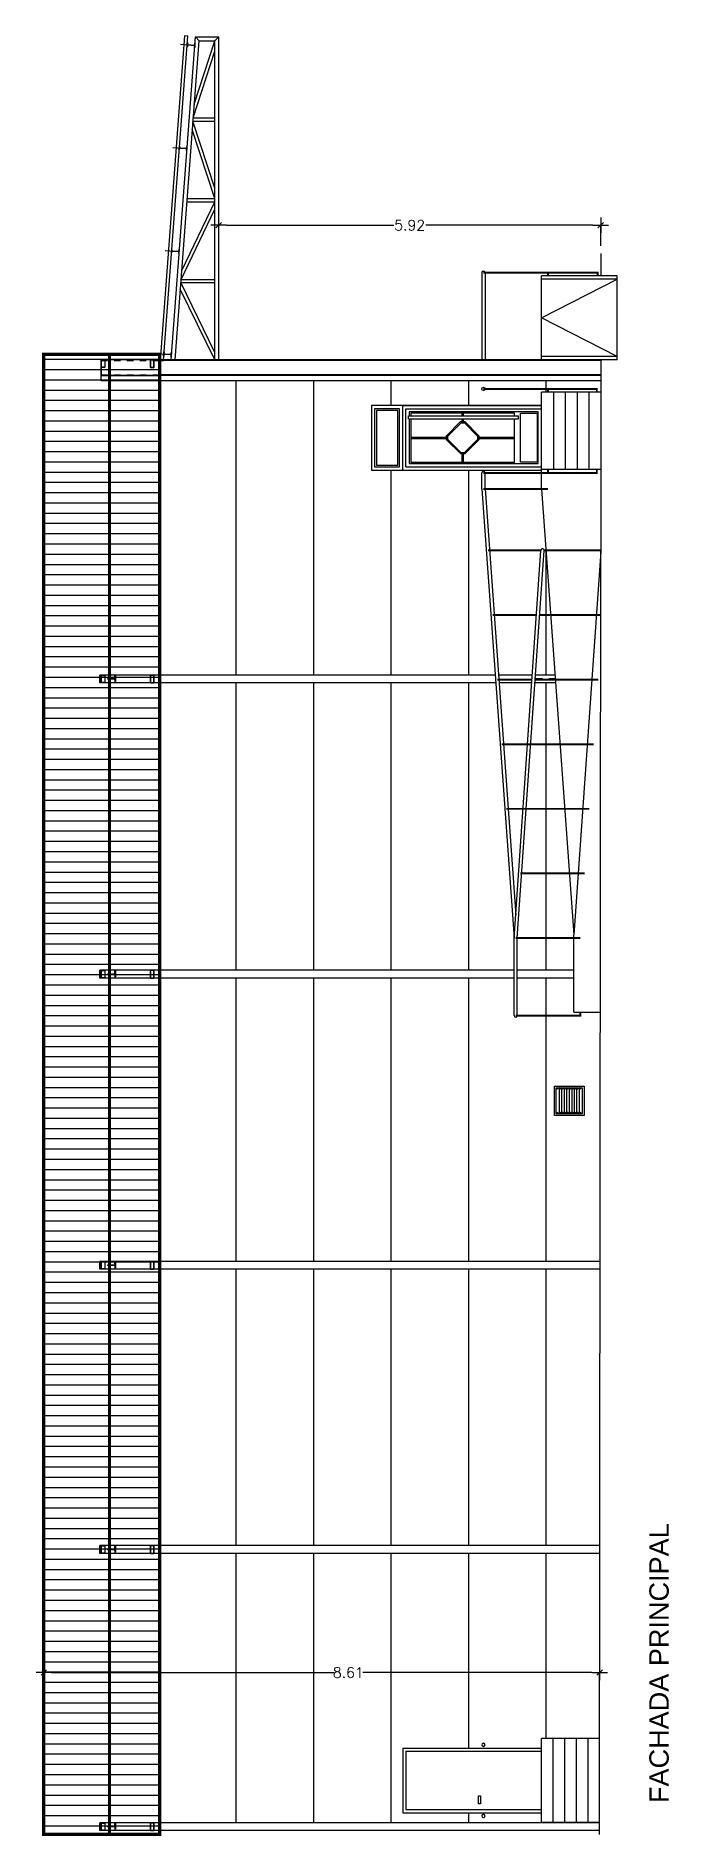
# Model space of a CAD drawing. Header units: metres. Extents: x 210 to 643, y -622 to 114.
# Drawn here: x 633.35 to 643.15, y -97.31 to -69.45 of the extents above.
import ezdxf

# ---------------------------------------------------------------- set-up
doc = ezdxf.new("R2010")
doc.units = ezdxf.units.M
doc.linetypes.add('2010.10.30 PLANO BASE$0$HIDDEN', pattern=[0.375, 0.25, -0.125])
doc.linetypes.add('RAYITAS', pattern=[0.375, 0.25, -0.125])
for name, color, linetype in [('00.04 SECCIONES', 7, 'Continuous'), ('00.04 SECCIONES ACOTADO', 7, 'Continuous'), ('COTAS', 3, 'Continuous')]:
    doc.layers.add(name, color=color, linetype=linetype)
doc.styles.add('E-100', font='romans.shx', dxfattribs={"height": 0.16})
doc.styles.get("Standard").update_dxf_attribs({"font": 'arial.ttf'})
doc.dimstyles.new('E-100', dxfattribs={"dimtxt": 0.16, "dimasz": 0.12, "dimexe": 0, "dimexo": 0.12, "dimgap": 0.0035, "dimtad": 0, "dimzin": 0, "dimdsep": 46, "dimtxsty": 'E-100', "dimblk1": 'COTA', "dimblk2": 'COTA', "dimsah": 1, "dimcen": 1, "dimclre": 9, "dimadec": 0, "dimazin": 0, "dimtfac": 1, "dimtmove": 1, "dimatfit": 2, "dimfxl": 1, "dimtolj": 1, "dimarcsym": 0})
pattern_1 = [(0, (38.49441, 2e-13), (6e-17, 0.15875), [])]

# ---------------------------------------------------------------- blocks, each defined once
blk = doc.blocks.new('0ipe0240dis')
at = {"linetype": '2010.10.30 PLANO BASE$0$HIDDEN', "ltscale": 0.1}
for p, q in [((-0.12, 0.06), (-0.1102, 0.06)), ((-0.12, -0.06), (-0.12, 0.06)), ((-0.1102, 0.06), (-0.1102, 0.0151)), ((0.0982, 0.0031), (-0.0982, 0.0031)), ((0, -0.0031), (0, 0.0031)), ((0.1102, 0.06), (0.12, 0.06)), ((0.1102, 0.0151), (0.1102, 0.06)), ((0.12, 0.06), (0.12, -0.06)), ((-0.1102, -0.06), (-0.12, -0.06)), ((-0.1102, -0.06), (-0.1102, -0.0151)), ((0.0982, -0.0031), (-0.0982, -0.0031)), ((0.1102, -0.0151), (0.1102, -0.06)), ((0.12, -0.06), (0.1102, -0.06))]:
    blk.add_line(p, q, dxfattribs=at)
for centre, start, end in [((-0.0982, 0.0151), 180, 270), ((0.0982, 0.0151), 270, 0), ((-0.0982, -0.0151), 90, 180), ((0.0982, -0.0151), 0, 90)]:
    blk.add_arc(centre, 0.012, start, end, dxfattribs=at)
blk = doc.blocks.new('0ipe0120')
for p, q in [((-0.032, 0.06), (-0.032, 0.0537)), ((-0.032, 0.06), (0.032, 0.06)), ((-0.032, 0.0537), (-0.0092, 0.0537)), ((-0.0022, 0.0467), (-0.0022, -0.0467)), ((-0.0022, 0), (0.0022, 0)), ((0.0022, 0.0467), (0.0022, -0.0467)), ((0.0092, 0.0537), (0.032, 0.0537)), ((0.032, 0.06), (0.032, 0.0537)), ((-0.032, -0.0537), (-0.032, -0.06)), ((-0.032, -0.0537), (-0.0092, -0.0537)), ((-0.032, -0.06), (0.032, -0.06)), ((0.0092, -0.0537), (0.032, -0.0537)), ((0.032, -0.0537), (0.032, -0.06))]:
    blk.add_line(p, q)
for centre, start, end in [((-0.0092, 0.0467), 0, 90), ((0.0092, 0.0467), 90, 180), ((-0.0092, -0.0467), 270, 360), ((0.0092, -0.0467), 180, 270)]:
    blk.add_arc(centre, 0.007, start, end)
blk = doc.blocks.new('COTA')
for p, q in [((-1, 0), (1, 0)), ((0, 1), (0, -1))]:
    blk.add_line(p, q)
at = {"layer": 'COTAS', "color": 5}
blk.add_line((-0.35, -0.35), (0.35, 0.35), dxfattribs=at)
blk = doc.blocks.new('*D52')
at = {"layer": '00.04 SECCIONES ACOTADO', "color": 9, "lineweight": -2, "transparency": 16777216}
for p, q in [((636.18, -72.696), (636.18, -72.379)), ((642.096, -72.698), (642.096, -72.379))]:
    blk.add_line(p, q, dxfattribs=at)
at = {"layer": '00.04 SECCIONES ACOTADO', "color": 0, "lineweight": -2, "transparency": 16777216}
for p, q in [((636.3, -72.379), (638.891, -72.379)), ((641.976, -72.379), (639.386, -72.379))]:
    blk.add_line(p, q, dxfattribs=at)
at = {"layer": 'DEFPOINTS', "color": 0, "transparency": 16777216}
for p in [(642.096, -72.379), (636.18, -72.816), (642.096, -72.818)]:
    blk.add_point(p, dxfattribs=at)
at = {"layer": '00.04 SECCIONES ACOTADO', "color": 0, "lineweight": -2, "transparency": 16777216, "xscale": 0.12, "yscale": 0.12, "zscale": 0.12, "rotation": 180}
blk.add_blockref('COTA', (636.18, -72.379), dxfattribs=at)
at = {"layer": '00.04 SECCIONES ACOTADO', "color": 0, "lineweight": -2, "transparency": 16777216, "xscale": 0.12, "yscale": 0.12, "zscale": 0.12}
blk.add_blockref('COTA', (642.096, -72.379), dxfattribs=at)
at = {"layer": '00.04 SECCIONES ACOTADO', "color": 0, "transparency": 16777216, "insert": (639.138, -72.379), "char_height": 0.16, "attachment_point": 5, "style": 'E-100'}
blk.add_mtext('\\A1;5.92', dxfattribs=at)
blk = doc.blocks.new('*D53')
at = {"layer": '00.04 SECCIONES ACOTADO', "color": 9, "lineweight": -2, "transparency": 16777216}
for p, q in [((633.471, -97.168), (633.471, -94.783)), ((642.08, -97.175), (642.08, -94.783))]:
    blk.add_line(p, q, dxfattribs=at)
at = {"layer": '00.04 SECCIONES ACOTADO', "color": 0, "lineweight": -2, "transparency": 16777216}
for p, q in [((633.591, -94.783), (637.963, -94.783)), ((641.96, -94.783), (638.412, -94.783))]:
    blk.add_line(p, q, dxfattribs=at)
at = {"layer": 'DEFPOINTS', "color": 0, "transparency": 16777216}
for p in [(642.08, -94.783), (633.471, -97.288), (642.08, -97.295)]:
    blk.add_point(p, dxfattribs=at)
at = {"layer": '00.04 SECCIONES ACOTADO', "color": 0, "lineweight": -2, "transparency": 16777216, "xscale": 0.12, "yscale": 0.12, "zscale": 0.12, "rotation": 180}
blk.add_blockref('COTA', (633.471, -94.783), dxfattribs=at)
at = {"layer": '00.04 SECCIONES ACOTADO', "color": 0, "lineweight": -2, "transparency": 16777216, "xscale": 0.12, "yscale": 0.12, "zscale": 0.12}
blk.add_blockref('COTA', (642.08, -94.783), dxfattribs=at)
at = {"layer": '00.04 SECCIONES ACOTADO', "color": 0, "transparency": 16777216, "insert": (638.188, -94.783), "char_height": 0.16, "attachment_point": 5, "style": 'E-100'}
blk.add_mtext('\\A1;8.61', dxfattribs=at)

msp = doc.modelspace()

# ---------------------------------------------------------------- hatches: boundary and pattern name
at = {"layer": '00.04 SECCIONES'}
h = msp.add_hatch(dxfattribs=at)
h.set_pattern_fill('ANSI31', color=256, scale=0.05, angle=315)
h.set_pattern_definition(pattern_1)
h.paths.add_polyline_path([(634.489, -74.378), (633.471, -74.378), (633.471, -97.288), (634.489, -97.288)])
h = msp.add_hatch(dxfattribs=at)
h.set_pattern_fill('ANSI31', color=256, scale=0.05, angle=315)
h.set_pattern_definition(pattern_1)
h.paths.add_polyline_path([(635.265, -74.378), (634.489, -74.378), (634.489, -97.288), (635.265, -97.288)])

# ---------------------------------------------------------------- linework, layer by layer
at = {"layer": '00.04 SECCIONES', "linetype": 'Continuous'}
for p, q in [((635.444, -74.463), (635.82, -69.463)), ((635.504, -74.463), (635.876, -69.523)), ((635.876, -69.523), (635.82, -69.463))]:
    msp.add_line(p, q, dxfattribs=at)
at = {"layer": '00.04 SECCIONES'}
for p, q in [((635.591, -69.578), (635.811, -69.595)), ((635.802, -70.506), (636.12, -69.523)), ((635.82, -69.463), (636.18, -69.463)), ((635.876, -69.523), (636.12, -69.523)), ((636.18, -69.463), (636.12, -69.523)), ((636.12, -74.463), (636.12, -69.523)), ((636.18, -74.463), (636.18, -69.463)), ((635.786, -70.718), (636.12, -69.685)), ((635.782, -70.768), (636.12, -70.768)), ((636.12, -71.806), (635.782, -70.768)), ((635.786, -70.718), (636.12, -70.718)), ((636.12, -71.968), (635.772, -70.899)), ((635.471, -71.174), (635.69, -71.19)), ((635.598, -73.218), (636.12, -72.133)), ((635.608, -73.081), (636.12, -72.018)), ((635.688, -72.018), (636.12, -72.018)), ((635.692, -71.968), (636.12, -71.968)), ((635.351, -72.769), (635.57, -72.786)), ((635.594, -73.268), (636.12, -73.268)), ((636.12, -74.349), (635.594, -73.268)), ((635.598, -73.218), (636.12, -73.218)), ((640.255, -73.113), (640.255, -74.463)), ((640.305, -73.113), (640.305, -74.463)), ((642.35, -73.163), (641.18, -73.163)), ((641.18, -74.463), (641.18, -73.163)), ((642.35, -73.213), (641.18, -73.213)), ((641.18, -73.813), (642.35, -73.213)), ((642.35, -74.463), (642.35, -73.163)), ((636.12, -74.463), (635.586, -73.367)), ((642.35, -74.413), (641.18, -73.813)), ((635.23, -74.364), (635.45, -74.381)), ((642.096, -74.463), (634.359, -74.463)), ((634.359, -74.788), (634.359, -74.463)), ((642.096, -74.473), (635.259, -74.473)), ((642.35, -74.413), (641.18, -74.413)), ((642.35, -74.463), (641.18, -74.463)), ((642.096, -74.703), (634.359, -74.703)), ((642.096, -74.788), (634.359, -74.788)), ((635.248, -74.788), (635.248, -79.343)), ((642.096, -74.693), (635.259, -74.693)), ((636.448, -74.788), (636.448, -79.343)), ((637.648, -74.788), (637.648, -79.343)), ((638.848, -74.788), (638.848, -75.169)), ((640.048, -74.788), (640.048, -75.169)), ((641.248, -74.788), (641.248, -74.963)), ((642.096, -74.963), (641.18, -74.963)), ((641.364, -74.963), (641.364, -76.163)), ((641.547, -74.963), (641.547, -76.163)), ((641.73, -74.963), (641.73, -76.163)), ((641.913, -74.963), (641.913, -76.163)), ((642.096, -74.963), (642.096, -76.163)), ((638.848, -76.169), (638.848, -79.343)), ((640.048, -76.169), (640.048, -79.343)), ((640.255, -76.463), (640.255, -76.213)), ((640.305, -76.463), (640.305, -76.213)), ((642.096, -76.163), (641.18, -76.163)), ((640.255, -76.463), (640.755, -83.413)), ((640.305, -76.459), (640.78, -83.058)), ((640.755, -83.413), (641.171, -77.413)), ((640.805, -83.415), (641.221, -77.413)), ((641.248, -77.394), (641.248, -79.343)), ((634.341, -79.463), (634.341, -79.343)), ((634.359, -79.343), (634.341, -79.343)), ((634.359, -79.463), (634.359, -79.343)), ((640.463, -79.343), (634.359, -79.343)), ((641.038, -79.343), (640.513, -79.343)), ((641.389, -79.343), (641.088, -79.343)), ((634.359, -79.463), (634.341, -79.463)), ((640.471, -79.463), (634.359, -79.463)), ((635.248, -79.463), (635.248, -83.913)), ((636.448, -79.463), (636.448, -83.913)), ((637.648, -79.463), (637.648, -83.913)), ((638.848, -79.463), (638.848, -83.913)), ((640.048, -79.463), (640.048, -83.913)), ((641.029, -79.463), (640.521, -79.463)), ((641.398, -79.463), (641.079, -79.463)), ((641.248, -79.463), (641.248, -83.913)), ((640.755, -84.613), (640.755, -83.413)), ((640.805, -84.613), (640.805, -83.415)), ((634.341, -84.033), (634.341, -83.913)), ((634.359, -83.913), (634.341, -83.913)), ((634.359, -84.033), (634.341, -84.033)), ((634.359, -84.033), (634.359, -83.913)), ((640.755, -83.913), (634.359, -83.913)), ((640.755, -84.033), (634.359, -84.033)), ((635.248, -84.033), (635.248, -88.418)), ((636.448, -84.033), (636.448, -88.418)), ((637.648, -84.033), (637.648, -88.418)), ((638.848, -84.033), (638.848, -88.418)), ((640.048, -84.033), (640.048, -88.418)), ((641.68, -83.913), (640.805, -83.913)), ((641.68, -84.033), (640.805, -84.033)), ((641.248, -84.033), (641.248, -88.418)), ((634.341, -88.538), (634.341, -88.418)), ((634.359, -88.418), (634.341, -88.418)), ((634.359, -88.538), (634.341, -88.538)), ((634.359, -88.538), (634.359, -88.418)), ((642.088, -88.418), (634.359, -88.418)), ((642.087, -88.538), (634.359, -88.538)), ((635.248, -88.538), (635.248, -92.818)), ((636.448, -88.538), (636.448, -92.818)), ((637.648, -88.538), (637.648, -92.818)), ((638.848, -88.538), (638.848, -92.818)), ((640.048, -88.538), (640.048, -92.818)), ((641.248, -88.538), (641.248, -92.818)), ((634.341, -92.938), (634.341, -92.818)), ((634.359, -92.818), (634.341, -92.818)), ((634.359, -92.938), (634.341, -92.938)), ((634.359, -92.938), (634.359, -92.818)), ((642.084, -92.818), (634.359, -92.818)), ((642.084, -92.938), (634.359, -92.938)), ((635.248, -92.938), (635.248, -97.108)), ((636.448, -92.938), (636.448, -97.108)), ((637.648, -92.938), (637.648, -97.108)), ((638.848, -92.938), (638.848, -97.108)), ((640.048, -92.938), (640.048, -95.952)), ((641.248, -92.938), (641.248, -95.802)), ((642.08, -95.802), (641.18, -95.802)), ((641.36, -97.102), (641.36, -95.802)), ((641.54, -97.102), (641.54, -95.802)), ((641.72, -97.102), (641.72, -95.802)), ((641.9, -97.102), (641.9, -95.802)), ((640.048, -96.952), (640.048, -97.108)), ((634.341, -97.228), (634.341, -97.108)), ((634.359, -97.108), (634.341, -97.108)), ((634.359, -97.228), (634.341, -97.228)), ((634.359, -97.228), (634.359, -97.108)), ((642.08, -97.108), (634.359, -97.108)), ((642.08, -97.228), (634.359, -97.228)), ((642.08, -97.102), (641.18, -97.102)), ((641.248, -97.102), (641.248, -97.108))]:
    msp.add_line(p, q, dxfattribs=at)
at = {"layer": '00.04 SECCIONES', "linetype": 'RAYITAS', "ltscale": 0.1}
for p, q in [((634.359, -74.473), (635.259, -74.473)), ((634.359, -74.693), (635.259, -74.693)), ((641.394, -79.406), (641.083, -79.406)), ((641.393, -79.4), (641.084, -79.4))]:
    msp.add_line(p, q, dxfattribs=at)
at = {"layer": '00.04 SECCIONES', "linetype": 'Continuous', "ltscale": 0.01}
for p, q in [((639.03, -75.169), (641.18, -75.169)), ((639.03, -76.169), (639.03, -75.169)), ((639.08, -76.119), (639.08, -75.219)), ((639.08, -75.219), (641.18, -75.219)), ((639.08, -75.219), (641.18, -75.219)), ((639.03, -76.169), (641.18, -76.169)), ((639.08, -76.119), (641.18, -76.119)), ((641.459, -86.133), (641.459, -85.733)), ((641.497, -86.133), (641.497, -85.733)), ((641.536, -86.133), (641.536, -85.733)), ((641.574, -86.133), (641.574, -85.733)), ((641.613, -86.133), (641.613, -85.733)), ((641.652, -86.133), (641.652, -85.733)), ((641.69, -86.133), (641.69, -85.733)), ((641.729, -86.133), (641.729, -85.733)), ((641.767, -86.133), (641.767, -85.733)), ((639.03, -95.952), (641.18, -95.952)), ((639.03, -95.952), (639.03, -96.952)), ((639.08, -96.002), (639.08, -96.902)), ((639.08, -96.002), (641.18, -96.002)), ((639.03, -96.952), (641.18, -96.952)), ((639.08, -96.902), (641.18, -96.902))]:
    msp.add_line(p, q, dxfattribs=at)
at = {"layer": '00.04 SECCIONES', "color": 2}
for p, q in [((641.18, -76.463), (641.18, -74.963)), ((641.18, -97.102), (641.18, -95.802))]:
    msp.add_line(p, q, dxfattribs=at)
at = {"layer": '00.04 SECCIONES', "color": 0}
for p, q in [((642.08, -97.288), (642.096, -77.428)), ((641.68, -84.563), (641.68, -83.363)), ((641.68, -84.563), (642.08, -84.563))]:
    msp.add_line(p, q, dxfattribs=at)
at = {"layer": '00.04 SECCIONES', "linetype": 'Continuous'}
msp.add_lwpolyline([(635.272, -74.473), (635.323, -74.473), (635.701, -69.454), (635.651, -69.45)], close=True, dxfattribs=at)
at = {"layer": '00.04 SECCIONES', "elevation": 0}
msp.add_lwpolyline([(642.096, -72.818), (642.096, -73.163)], dxfattribs=at)
at = {"layer": '00.04 SECCIONES', "const_width": 0.03}
for points in [[(640.28, -73.113), (641.28, -73.113), (641.28, -73.163)], [(640.28, -73.113), (642.05, -73.113), (642.05, -73.163)], [(640.28, -74.913), (641.28, -74.913), (641.28, -74.963)], [(641.037, -74.913), (642.037, -74.913), (642.037, -74.963)], [(640.28, -76.213), (641.28, -76.213), (641.28, -76.163)], [(641.037, -76.213), (642.037, -76.213), (642.037, -76.163)], [(640.28, -76.463), (641.28, -76.463), (641.28, -76.463)], [(640.349, -77.413), (641.171, -77.413)], [(641.221, -77.413), (642.096, -77.413)], [(641.221, -77.413), (641.349, -77.413), (641.349, -77.413)], [(640.421, -78.413), (641.102, -78.413)], [(641.152, -78.413), (642.096, -78.413)], [(641.152, -78.413), (641.421, -78.413), (641.421, -78.413)], [(640.493, -79.413), (641.033, -79.413)], [(641.083, -79.413), (642.058, -79.413), (642.058, -79.413)], [(641.083, -79.413), (641.493, -79.413), (641.493, -79.413)], [(640.565, -80.413), (641.565, -80.413), (641.565, -80.413)], [(640.988, -80.413), (641.988, -80.413), (641.988, -80.413)], [(640.636, -81.413), (641.636, -81.413), (641.636, -81.413)], [(640.919, -81.413), (641.919, -81.413), (641.919, -81.413)], [(640.85, -82.413), (641.85, -82.413), (641.85, -82.413)], [(640.78, -83.413), (641.78, -83.413), (641.78, -83.413)], [(640.78, -84.613), (641.78, -84.613), (641.78, -84.563)]]:
    msp.add_lwpolyline(points, dxfattribs=at)
at = {"layer": '00.04 SECCIONES', "const_width": 0.05}
for points in [[(633.471, -97.288), (634.489, -97.288), (634.489, -74.378), (633.471, -74.378)], [(634.489, -97.288), (635.265, -97.288), (635.265, -74.378), (634.489, -74.378)]]:
    msp.add_lwpolyline(points, close=True, dxfattribs=at)
at = {"layer": '00.04 SECCIONES'}
for points in [[(634.359, -74.703), (635.259, -74.703), (635.259, -74.463), (634.359, -74.463)], [(638.545, -76.169), (641.18, -76.169), (641.18, -75.169), (638.545, -75.169)], [(640.237, -96.69), (640.237, -96.814), (640.204, -96.814), (640.204, -96.69)]]:
    msp.add_lwpolyline(points, close=True, dxfattribs=at)
for points in [[(634.359, -74.575), (634.359, -74.471, -0.414214), (634.367, -74.463), (634.411, -74.463, -0.414214), (634.419, -74.471), (634.419, -74.575, -0.414214), (634.411, -74.583), (634.367, -74.583, -0.414214)], [(634.363, -74.575), (634.363, -74.471, -0.414214), (634.367, -74.467), (634.411, -74.467, -0.414214), (634.415, -74.471), (634.415, -74.575, -0.414214), (634.411, -74.579), (634.367, -74.579, -0.414214)], [(635.18, -74.575), (635.18, -74.471, 0.414214), (635.172, -74.463), (635.128, -74.463, 0.414214), (635.12, -74.471), (635.12, -74.575, 0.414214), (635.128, -74.583), (635.172, -74.583, 0.414214)], [(635.176, -74.575), (635.176, -74.471, 0.414214), (635.172, -74.467), (635.128, -74.467, 0.414214), (635.124, -74.471), (635.124, -74.575, 0.414214), (635.128, -74.579), (635.172, -74.579, 0.414214)], [(634.359, -79.455), (634.359, -79.351, -0.414214), (634.367, -79.343), (634.411, -79.343, -0.414214), (634.419, -79.351), (634.419, -79.455, -0.414214), (634.411, -79.463), (634.367, -79.463, -0.414214)], [(634.363, -79.455), (634.363, -79.351, -0.414214), (634.367, -79.347), (634.411, -79.347, -0.414214), (634.415, -79.351), (634.415, -79.455, -0.414214), (634.411, -79.459), (634.367, -79.459, -0.414214)], [(635.18, -79.455), (635.18, -79.351, 0.414214), (635.172, -79.343), (635.128, -79.343, 0.414214), (635.12, -79.351), (635.12, -79.455, 0.414214), (635.128, -79.463), (635.172, -79.463, 0.414214)], [(635.176, -79.455), (635.176, -79.351, 0.414214), (635.172, -79.347), (635.128, -79.347, 0.414214), (635.124, -79.351), (635.124, -79.455, 0.414214), (635.128, -79.459), (635.172, -79.459, 0.414214)], [(634.359, -84.025), (634.359, -83.921, -0.414214), (634.367, -83.913), (634.411, -83.913, -0.414214), (634.419, -83.921), (634.419, -84.025, -0.414214), (634.411, -84.033), (634.367, -84.033, -0.414214)], [(634.363, -84.025), (634.363, -83.921, -0.414214), (634.367, -83.917), (634.411, -83.917, -0.414214), (634.415, -83.921), (634.415, -84.025, -0.414214), (634.411, -84.029), (634.367, -84.029, -0.414214)], [(635.18, -84.025), (635.18, -83.921, 0.414214), (635.172, -83.913), (635.128, -83.913, 0.414214), (635.12, -83.921), (635.12, -84.025, 0.414214), (635.128, -84.033), (635.172, -84.033, 0.414214)], [(635.176, -84.025), (635.176, -83.921, 0.414214), (635.172, -83.917), (635.128, -83.917, 0.414214), (635.124, -83.921), (635.124, -84.025, 0.414214), (635.128, -84.029), (635.172, -84.029, 0.414214)], [(634.359, -88.53), (634.359, -88.426, -0.414214), (634.367, -88.418), (634.411, -88.418, -0.414214), (634.419, -88.426), (634.419, -88.53, -0.414214), (634.411, -88.538), (634.367, -88.538, -0.414214)], [(634.363, -88.53), (634.363, -88.426, -0.414214), (634.367, -88.422), (634.411, -88.422, -0.414214), (634.415, -88.426), (634.415, -88.53, -0.414214), (634.411, -88.534), (634.367, -88.534, -0.414214)], [(635.18, -88.53), (635.18, -88.426, 0.414214), (635.172, -88.418), (635.128, -88.418, 0.414214), (635.12, -88.426), (635.12, -88.53, 0.414214), (635.128, -88.538), (635.172, -88.538, 0.414214)], [(635.176, -88.53), (635.176, -88.426, 0.414214), (635.172, -88.422), (635.128, -88.422, 0.414214), (635.124, -88.426), (635.124, -88.53, 0.414214), (635.128, -88.534), (635.172, -88.534, 0.414214)], [(634.359, -92.93), (634.359, -92.826, -0.414214), (634.367, -92.818), (634.411, -92.818, -0.414214), (634.419, -92.826), (634.419, -92.93, -0.414214), (634.411, -92.938), (634.367, -92.938, -0.414214)], [(634.363, -92.93), (634.363, -92.826, -0.414214), (634.367, -92.822), (634.411, -92.822, -0.414214), (634.415, -92.826), (634.415, -92.93, -0.414214), (634.411, -92.934), (634.367, -92.934, -0.414214)], [(635.18, -92.93), (635.18, -92.826, 0.414214), (635.172, -92.818), (635.128, -92.818, 0.414214), (635.12, -92.826), (635.12, -92.93, 0.414214), (635.128, -92.938), (635.172, -92.938, 0.414214)], [(635.176, -92.93), (635.176, -92.826, 0.414214), (635.172, -92.822), (635.128, -92.822, 0.414214), (635.124, -92.826), (635.124, -92.93, 0.414214), (635.128, -92.934), (635.172, -92.934, 0.414214)], [(634.359, -97.22), (634.359, -97.116, -0.414214), (634.367, -97.108), (634.411, -97.108, -0.414214), (634.419, -97.116), (634.419, -97.22, -0.414214), (634.411, -97.228), (634.367, -97.228, -0.414214)], [(634.363, -97.22), (634.363, -97.116, -0.414214), (634.367, -97.112), (634.411, -97.112, -0.414214), (634.415, -97.116), (634.415, -97.22, -0.414214), (634.411, -97.224), (634.367, -97.224, -0.414214)], [(635.18, -97.22), (635.18, -97.116, 0.414214), (635.172, -97.108), (635.128, -97.108, 0.414214), (635.12, -97.116), (635.12, -97.22, 0.414214), (635.128, -97.228), (635.172, -97.228, 0.414214)], [(635.176, -97.22), (635.176, -97.116, 0.414214), (635.172, -97.112), (635.128, -97.112, 0.414214), (635.124, -97.116), (635.124, -97.22, 0.414214), (635.128, -97.224), (635.172, -97.224, 0.414214)]]:
    msp.add_lwpolyline(points, format="xyb", close=True, dxfattribs=at)
at = {"layer": '00.04 SECCIONES', "color": 0, "elevation": 0}
msp.add_lwpolyline([(642.096, -74.463), (642.096, -77.428), (641.68, -83.363)], dxfattribs=at)
at = {"layer": '00.04 SECCIONES', "linetype": 'Continuous', "ltscale": 0.01}
for points in [[(639.03, -76.169), (639.03, -75.169), (638.545, -75.169), (638.545, -76.169)], [(638.98, -76.119), (638.98, -75.219), (638.595, -75.219), (638.595, -76.119)], [(638.954, -76.093), (638.954, -75.245), (638.622, -75.245), (638.622, -76.093)], [(639.119, -75.381), (639.119, -75.332), (640.816, -75.332), (640.816, -75.381)], [(639.71, -75.702), (639.71, -75.637), (639.927, -75.419), (639.993, -75.419), (640.21, -75.637), (640.21, -75.702), (639.992, -75.92), (639.928, -75.92)], [(639.73, -75.694), (639.73, -75.645), (639.935, -75.44), (639.985, -75.44), (640.19, -75.645), (640.19, -75.694), (639.984, -75.9), (639.936, -75.9)], [(641.11, -75.289), (641.11, -76.048), (640.855, -76.048), (640.855, -75.289)], [(641.38, -86.162), (641.38, -85.704), (641.838, -85.704), (641.838, -86.162)], [(641.409, -86.133), (641.409, -85.733), (641.809, -85.733), (641.809, -86.133)]]:
    msp.add_lwpolyline(points, close=True, dxfattribs=at)
for points in [[(639.13, -75.381), (639.13, -76.069), (641.13, -76.069), (641.13, -75.269), (639.13, -75.269), (639.13, -75.332)], [(640.763, -75.332), (640.763, -75.289), (639.157, -75.289), (639.157, -75.332)], [(639.157, -75.381), (639.157, -76.048), (640.763, -76.048), (640.763, -75.381)], [(639.95, -75.332), (639.95, -75.289)], [(639.95, -75.419), (639.95, -75.381)], [(639.97, -75.332), (639.97, -75.289)], [(639.97, -75.419), (639.97, -75.381)], [(639.157, -75.659), (639.71, -75.659)], [(639.157, -75.679), (639.71, -75.679)], [(640.21, -75.659), (640.763, -75.659)], [(640.21, -75.679), (640.763, -75.679)], [(639.95, -76.048), (639.95, -75.92)], [(639.97, -76.048), (639.97, -75.92)], [(641.459, -85.733), (641.409, -85.757)], [(641.497, -85.733), (641.459, -85.757)], [(641.536, -85.733), (641.497, -85.757)], [(641.574, -85.733), (641.536, -85.757)], [(641.613, -85.733), (641.574, -85.757)], [(641.652, -85.733), (641.613, -85.757)], [(641.69, -85.733), (641.652, -85.757)], [(641.729, -85.733), (641.69, -85.757)], [(641.767, -85.733), (641.729, -85.757)], [(641.806, -85.733), (641.767, -85.757)], [(641.459, -86.133), (641.409, -86.109)], [(641.497, -86.133), (641.459, -86.109)], [(641.536, -86.133), (641.497, -86.109)], [(641.574, -86.133), (641.536, -86.109)], [(641.613, -86.133), (641.574, -86.109)], [(641.652, -86.133), (641.613, -86.109)], [(641.69, -86.133), (641.652, -86.109)], [(641.729, -86.133), (641.69, -86.109)], [(641.767, -86.133), (641.729, -86.109)], [(641.806, -86.133), (641.767, -86.109)]]:
    msp.add_lwpolyline(points, dxfattribs=at)
at = {"layer": '00.04 SECCIONES', "color": 0}
msp.add_lwpolyline([(641.18, -76.463), (641.68, -83.363)], dxfattribs=at)
at = {"layer": '00.04 SECCIONES'}
msp.add_circle((640.28, -74.913), 0.025, dxfattribs=at)
for centre, start, end in [((640.28, -73.113), 0, 180), ((640.28, -76.213), 0, 180), ((641.196, -77.413), 352.07, 180), ((640.78, -84.613), 180, 0), ((640.28, -95.902), 0, 180), ((640.28, -95.902), 180, 0), ((640.28, -97.002), 0, 180), ((640.28, -97.002), 180, 0)]:
    msp.add_arc(centre, 0.025, start, end, dxfattribs=at)

# ---------------------------------------------------------------- block references
at = {"layer": '00.04 SECCIONES', "xscale": -1, "rotation": 85.68995527153281}
msp.add_blockref('0ipe0120', (635.751, -69.59), dxfattribs=at)
at = {"layer": '00.04 SECCIONES', "rotation": 85.6899552715401}
for p in [(635.63, -71.186), (635.51, -72.781), (635.39, -74.376)]:
    msp.add_blockref('0ipe0120', p, dxfattribs=at)
at = {"layer": '00.04 SECCIONES'}
for p in [(634.461, -79.403), (634.461, -83.973), (634.461, -88.478), (634.461, -92.878), (634.461, -97.168)]:
    msp.add_blockref('0ipe0240dis', p, dxfattribs=at)

# ---------------------------------------------------------------- texts
msp.add_text('FACHADA PRINCIPAL', height=0.3, rotation=90, dxfattribs=at).set_placement((643.15, -96.803))

# ---------------------------------------------------------------- dimensions: what is measured, and where the dimension line sits
at = {"layer": '00.04 SECCIONES ACOTADO'}
dim = msp.add_linear_dim(base=(642.096, -72.379), p1=(636.18, -72.816), p2=(642.096, -72.818), dimstyle='E-100', dxfattribs=at)
dim.commit()
dim.dimension.update_dxf_attribs({"geometry": '*D52', "text_midpoint": (639.138, -72.379)})
dim = msp.add_linear_dim(base=(642.08, -94.783), p1=(633.471, -97.288), p2=(642.08, -97.295), dimstyle='E-100', dxfattribs=at)
dim.commit()
dim.dimension.update_dxf_attribs({"geometry": '*D53', "text_midpoint": (638.188, -94.783), "dimtype": 160})

doc.saveas('drawing.dxf')
